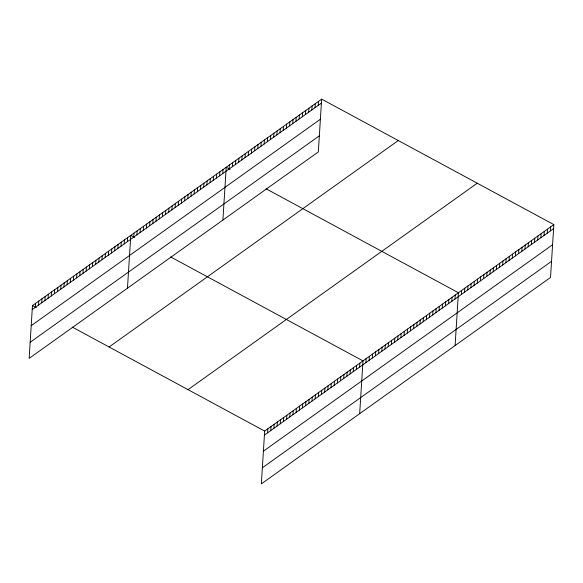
<?xml version="1.0" encoding="UTF-8"?>
<svg xmlns="http://www.w3.org/2000/svg" width="583" height="583" viewBox="0 0 583 583"><rect width="100%" height="100%" fill="white"/><g stroke="black" fill="none" stroke-linecap="round" stroke-linejoin="round"><path stroke-width="0.87" d="M321.656 99.125L32.473 305.572L29.15 358.385L318.333 151.93L321.656 99.125L553.85 224.615L550.527 277.428L261.344 483.875L264.667 431.07L553.85 224.615M35.388 307.321L35.643 303.306M38.565 305.055L38.813 301.047M41.736 302.796L41.991 298.78M44.906 300.529L45.161 296.514M48.076 298.263L48.331 294.255M51.253 296.004L51.501 291.988M54.423 293.737L54.671 289.722M57.593 291.471L57.848 287.455M60.763 289.204L61.018 285.196M63.933 286.945L64.188 282.93M67.111 284.679L67.358 280.663M70.281 282.412L70.536 278.404M73.451 280.153L73.706 276.138M76.621 277.887L76.876 273.872M79.798 275.621L80.046 271.605M82.968 273.354L83.216 269.346M86.138 271.095L86.393 267.08M89.308 268.829L89.563 264.813M92.478 266.562L92.733 262.554M95.656 264.303L95.903 260.288M98.826 262.037L99.081 258.021M101.996 259.77L102.251 255.762M105.166 257.504L105.421 253.496M108.343 255.245L108.591 251.229M111.513 252.978L111.761 248.963M114.683 250.712L114.938 246.704M117.853 248.453L118.109 244.437M121.031 246.186L121.279 242.171M124.201 243.92L124.449 239.912M127.371 241.661L127.626 237.645M127.473 288.191L130.796 235.379L134.629 237.449M133.726 237.121L133.973 233.105M136.903 234.854L137.158 230.839M140.088 232.581L140.335 228.565M143.265 230.307L143.52 226.299M146.45 228.04L146.697 224.025M149.627 225.767L149.882 221.751M152.812 223.493L153.059 219.485M155.989 221.227L156.244 217.211M159.174 218.953L159.421 214.945M162.351 216.687L162.606 212.671M165.536 214.413L165.783 210.397M168.713 212.139L168.968 208.131M171.898 209.873L172.145 205.857M175.075 207.599L175.33 203.584M178.26 205.325L178.507 201.317M181.437 203.059L181.692 199.043M184.622 200.785L184.869 196.777M187.799 198.519L188.054 194.503M190.984 196.245L191.231 192.23M194.161 193.971L194.416 189.963M197.346 191.705L197.593 187.69M200.523 189.431L200.778 185.416M203.707 187.158L203.955 183.149M206.885 184.891L207.14 180.876M210.069 182.617L210.317 178.609M213.247 180.351L213.502 176.336M216.431 178.077L216.679 174.062M219.609 175.804L219.864 171.796M222.793 173.537L223.041 169.522M222.903 220.061L226.226 167.248L230.059 169.325M229.155 168.99L229.403 164.982M232.333 166.723L232.588 162.708M235.517 164.45L235.765 160.442M238.695 162.183L238.95 158.168M241.879 159.91L242.127 155.894M245.057 157.636L245.312 153.628M248.241 155.369L248.489 151.354M251.419 153.096L251.674 149.08M254.603 150.829L254.851 146.814M257.781 148.556L258.036 144.54M260.965 146.282L261.213 142.274M264.143 144.016L264.398 140M267.327 141.742L267.575 137.726M270.505 139.468L270.76 135.46M273.689 137.202L273.937 133.186M276.867 134.928L277.122 130.913M280.051 132.662L280.299 128.646M283.229 130.388L283.484 126.373M286.413 128.114L286.661 124.106M267.582 432.819L267.837 428.804M289.591 125.848L289.846 121.832M270.76 430.553L271.008 426.537M292.775 123.574L293.023 119.559M273.93 428.286L274.185 424.278M295.953 121.3L296.208 117.292M277.1 426.027L277.355 422.012M299.137 119.034L299.385 115.019M280.27 423.761L280.525 419.745M302.315 116.76L302.57 112.745M283.447 421.494L283.695 417.486M305.499 114.494L305.747 110.478M286.617 419.235L286.865 415.22M308.677 112.22L308.932 108.205M289.787 416.969L290.043 412.953M311.861 109.947L312.109 105.938M292.957 414.702L293.213 410.687M315.039 107.68L315.294 103.665M296.128 412.436L296.383 408.428M318.223 105.406L318.471 101.391M299.305 410.177L299.553 406.162M302.475 407.911L302.73 403.895M305.645 405.644L305.9 401.636M308.815 403.385L309.07 399.37M311.992 401.119L312.24 397.103M315.163 398.852L315.41 394.837M318.333 396.586L318.588 392.578M321.503 394.327L321.758 390.311M324.673 392.06L324.928 388.045M327.85 389.794L328.098 385.786M331.02 387.535L331.275 383.519M334.19 385.268L334.445 381.253M337.36 383.002L337.615 378.994M340.538 380.735L340.785 376.727M343.708 378.476L343.955 374.461M346.878 376.21L347.133 372.194M350.048 373.943L350.303 369.935M353.225 371.684L353.473 367.669M356.395 369.418L356.643 365.403M359.565 367.152L359.82 363.143M359.667 413.682L362.99 360.877L170.637 256.914M365.92 362.619L366.168 358.603M369.097 360.345L369.352 356.337M372.282 358.079L372.53 354.063M375.459 355.805L375.714 351.789M378.644 353.531L378.892 349.523M381.821 351.265L382.076 347.249M385.006 348.991L385.254 344.976M388.183 346.725L388.438 342.709M391.368 344.451L391.616 340.436M394.545 342.177L394.8 338.169M397.73 339.911L397.978 335.895M400.907 337.637L401.162 333.622M404.092 335.363L404.34 331.355M407.269 333.097L407.524 329.082M410.454 330.823L410.702 326.808M413.631 328.557L413.886 324.542M416.816 326.283L417.064 322.268M419.993 324.01L420.248 320.001M423.178 321.743L423.426 317.728M426.355 319.469L426.61 315.454M429.54 317.196L429.788 313.188M432.717 314.929L432.972 310.914M435.902 312.656L436.15 308.647M439.079 310.389L439.334 306.374M442.264 308.115L442.512 304.1M445.441 305.842L445.696 301.834M448.626 303.575L448.874 299.56M451.803 301.302L452.058 297.286M454.988 299.028L455.236 295.02M455.097 345.559L458.42 292.746L266.067 188.783M461.35 294.488L461.598 290.48M464.527 292.221L464.782 288.206M467.712 289.948L467.96 285.932M470.889 287.674L471.144 283.666M474.074 285.408L474.322 281.392M477.251 283.134L477.506 279.119M480.436 280.86L480.684 276.852M483.613 278.594L483.868 274.578M486.798 276.32L487.045 272.312M489.975 274.054L490.23 270.038M493.16 271.78L493.407 267.765M496.337 269.506L496.592 265.498M499.522 267.24L499.769 263.224M502.699 264.966L502.954 260.951M505.884 262.693L506.131 258.684M509.061 260.426L509.316 256.411M512.246 258.152L512.493 254.144M515.423 255.886L515.678 251.871M518.608 253.612L518.855 249.597M521.785 251.339L522.04 247.33M524.97 249.072L525.217 245.057M528.147 246.798L528.402 242.783M531.332 244.532L531.579 240.517M534.509 242.258L534.764 238.243M537.694 239.985L537.941 235.977M540.871 237.718L541.126 233.703M544.056 235.445L544.303 231.429M547.233 233.171L547.488 229.163M550.418 230.904L550.665 226.889M32.218 309.588L321.401 103.133M31.205 325.686L320.388 119.238M30.163 342.279L319.346 135.832M109.094 346.987L398.276 140.539M188.039 389.655L477.229 183.208M264.412 435.086L553.595 228.631M263.399 451.184L552.582 244.736M262.357 467.777L551.54 261.322M32.473 305.572L36.306 307.642M72.314 327.107L264.667 431.07"/></g></svg>
